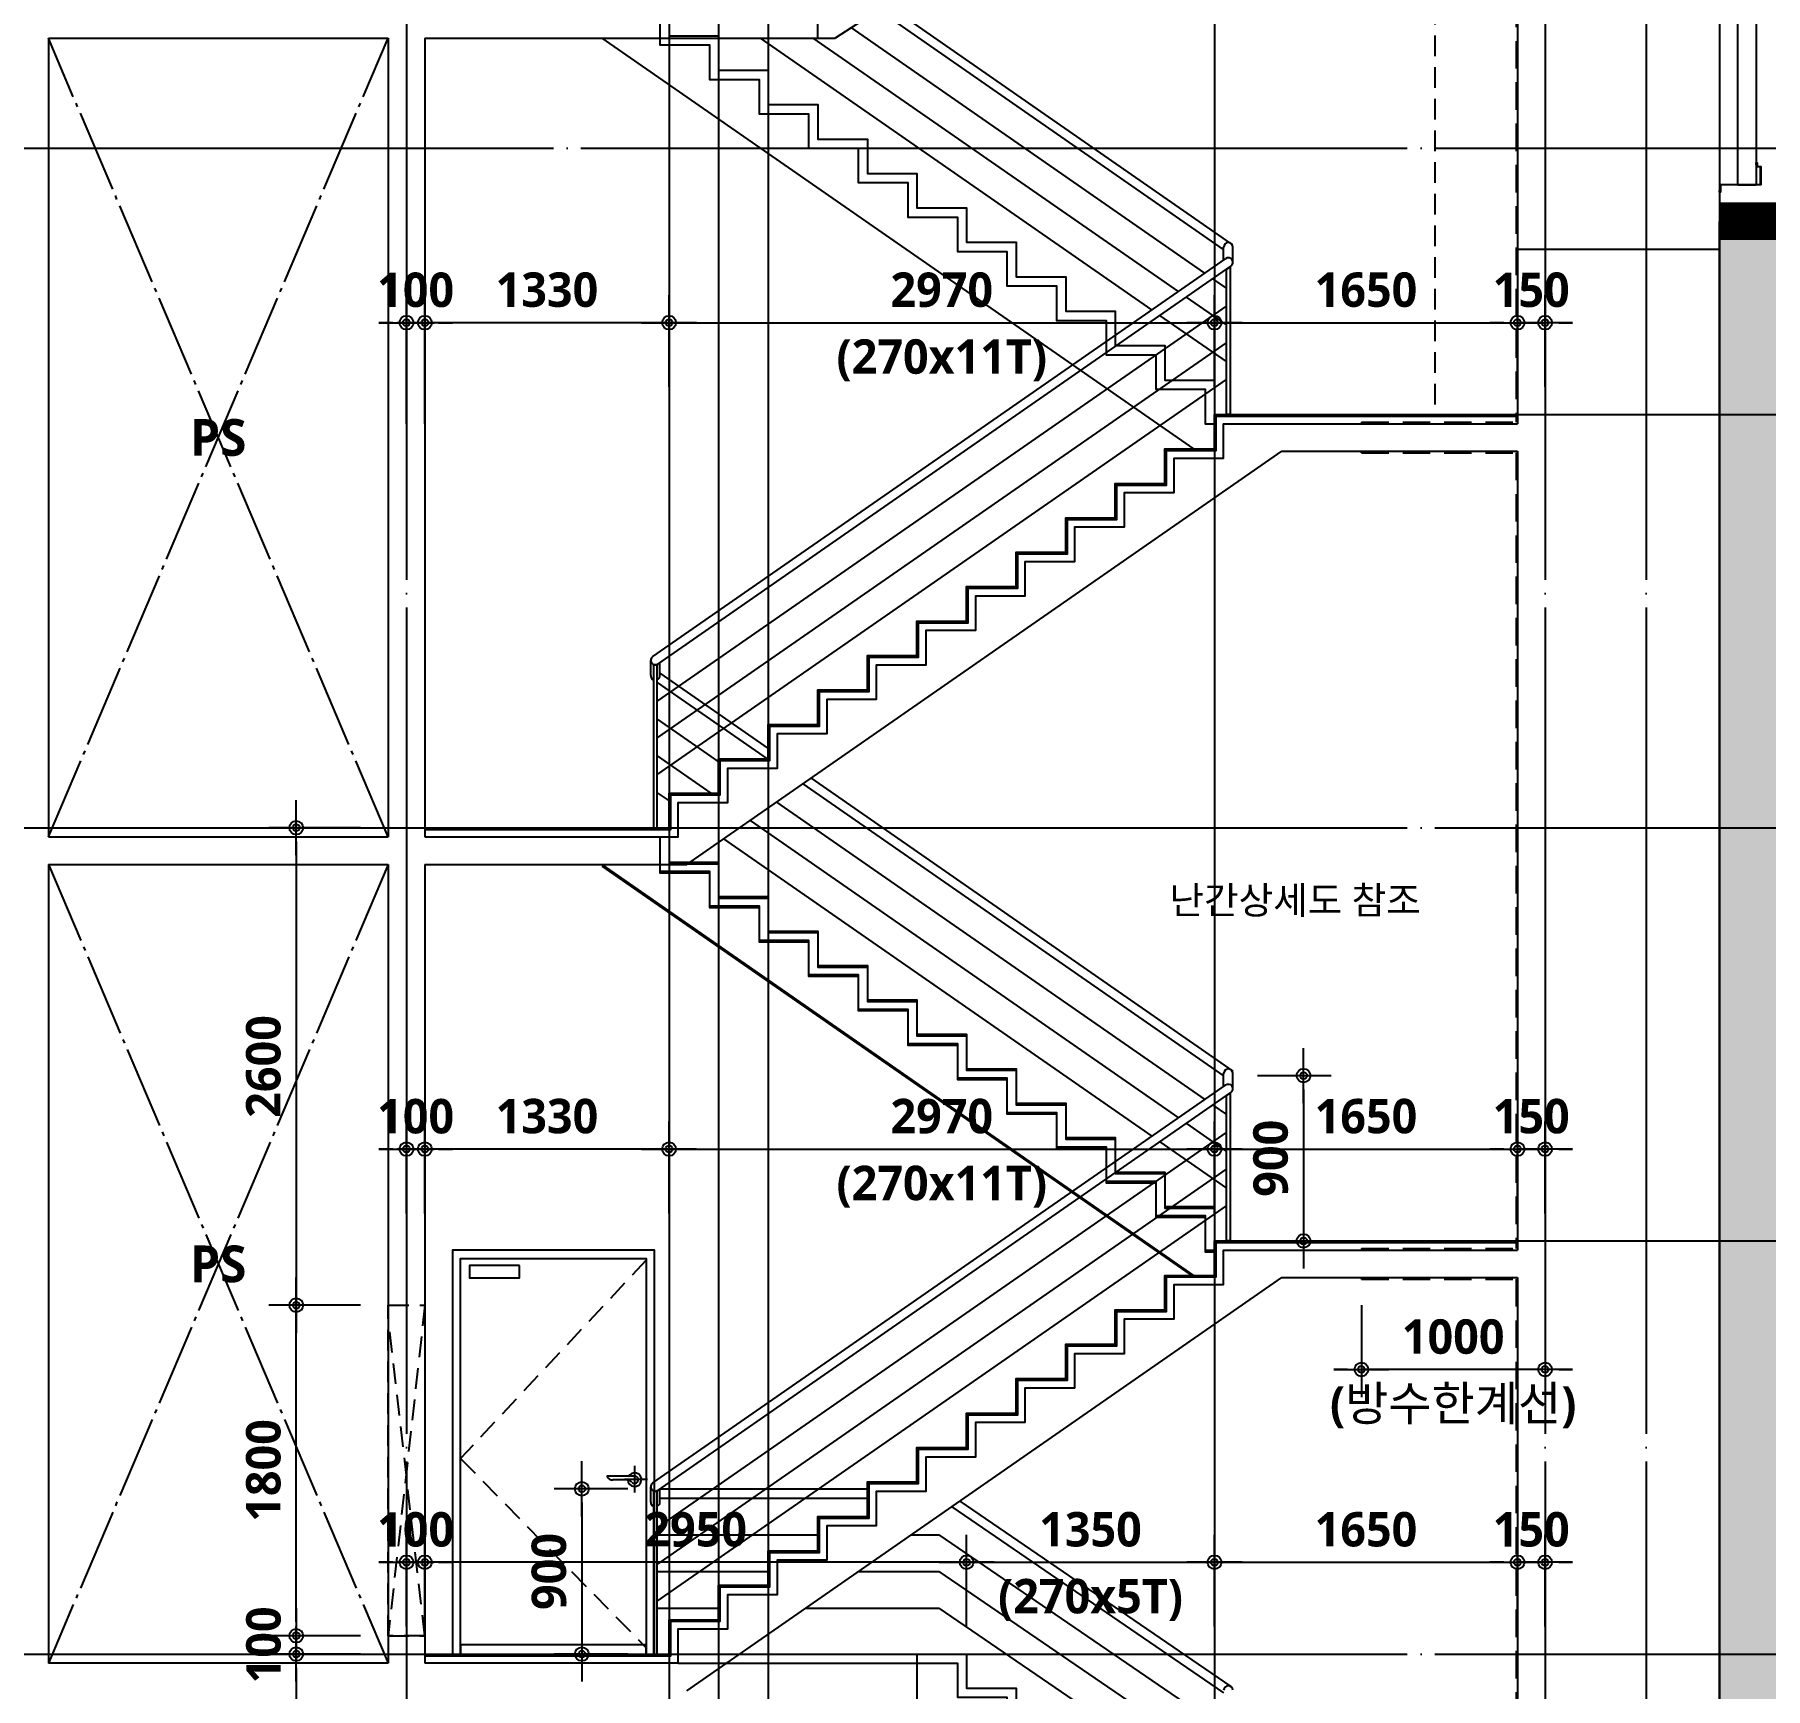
# Model space of a CAD drawing. Header units: millimetres. Extents: x 0 to 356400, y 0 to 68257.
# Drawn here: x 199200 to 208625, y 22513 to 31519 of the extents above; entities that cross this region are included whole.
import ezdxf
from ezdxf.enums import TextEntityAlignment as Align

# ---------------------------------------------------------------- set-up
doc = ezdxf.new("R2010")
doc.units = ezdxf.units.MM
doc.header["$LTSCALE"] = 75
for name, pattern in [('CEN', [62, 60, -1, 0, -1]), ('HID', [2.3, 1.5, -0.8]), ('STD_HIDDEN', [3, 2, -1]), ('STD_SHAFT', [7.3, 6, -0.5, 0.3, -0.5])]:
    doc.linetypes.add(name, pattern=pattern)
doc.layers.get('Defpoints').update_dxf_attribs({"color": 161})
for name, color, linetype in [('8', 8, 'Continuous'), ('A-ANNO-TEXT1', 7, 'Continuous'), ('A-CEN', 1, 'CEN'), ('A-DETL-WPRO-TYP2', 5, 'STD_HIDDEN'), ('A-FIN-TYP1', 6, 'Continuous'), ('A-FLOR-GW', 6, 'Continuous'), ('A-FLOR-OPEN-BELO', 6, 'STD_SHAFT'), ('A-PS-HID', 5, 'HID'), ('A-SECT-DOOR', 8, 'Continuous'), ('A-SECT-Hrail1', 8, 'Continuous'), ('A-SECT-Hrail2', 6, 'Continuous'), ('A-SECT-STAIRS', 4, 'Continuous'), ('A-ST-AXIS-CEN', 252, 'CEN'), ('A-ST-AXIS-DIM', 7, 'Continuous'), ('A-ST-CONC', 2, 'Continuous'), ('LEADER', 7, 'Continuous'), ('주단면도-1$0$A-CONC-LIN1', 2, 'Continuous')]:
    doc.layers.add(name, color=color, linetype=linetype)
doc.layers.add('G(그리드2)', color=235, linetype='Continuous', plot=False)
doc.styles.add('SH_대대리576', font='')
doc.styles.add('SH_진천_나눔', font='NanumGothicBold.ttf')
doc.styles.get('SH_대대리576').set_extended_font_data('NanumGothic', bold=True)
doc.dimstyles.new('SHP 75 (in)', dxfattribs={"dimscale": 75, "dimtxt": 2.5, "dimasz": 1, "dimexe": 2, "dimexo": 2, "dimgap": 1, "dimtad": 1, "dimdec": 0, "dimzin": 0, "dimdsep": 46, "dimtxsty": 'SH_대대리576', "dimblk": 'DIMDOT', "dimblk1": 'NONE', "dimblk2": 'DIMDOT', "dimcen": 0.09, "dimclrd": 256, "dimclre": 256, "dimclrt": 3, "dimadec": 0, "dimazin": 1, "dimtfac": 1, "dimtdec": 0, "dimtix": 1, "dimtmove": 2, "dimatfit": 0, "dimldrblk": 'DIMDOT', "dimfxl": 1, "dimtfillclr": 3, "dimtolj": 1, "dimtzin": 0, "dimlwd": -1, "dimlwe": -1, "dimarcsym": 0})

# ---------------------------------------------------------------- blocks, each defined once
blk = doc.blocks.new('DIMDOT')
at = {"color": 0}
blk.add_line((-2, 0), (2, 0), dxfattribs=at)
for radius in [0.5, 0.25]:
    blk.add_circle((0, 0), radius, dxfattribs=at)
blk = doc.blocks.new('*D3734')
at = {"layer": 'A-ST-AXIS-DIM'}
for p, q in [((200975, 24600), (200475, 24600)), ((200625, 22875), (200625, 24525)), ((200975, 22800), (200475, 22800))]:
    blk.add_line(p, q, dxfattribs=at)
at = {"layer": 'Defpoints', "color": 0}
for p in [(200625, 24600), (201125, 24600), (201125, 22800)]:
    blk.add_point(p, dxfattribs=at)
at = {"layer": 'A-ST-AXIS-DIM', "linetype": 'ByBlock', "xscale": 75, "yscale": 75, "zscale": 75}
for p, rotation in [((200625, 24600), 90), ((200625, 22800), 270)]:
    blk.add_blockref('DIMDOT', p, dxfattribs=dict(at, rotation=rotation))
at = {"layer": 'A-ST-AXIS-DIM', "color": 3, "insert": (200446.5, 23700), "char_height": 187.5, "attachment_point": 5, "rotation": 90, "style": 'SH_대대리576'}
blk.add_mtext('\\A1;1800', dxfattribs=at)
blk = doc.blocks.new('_None')
blk = doc.blocks.new('*D3735')
at = {"layer": 'A-ST-AXIS-DIM'}
for p, q in [((200625, 22875), (200625, 22950)), ((200975, 22800), (200475, 22800)), ((200625, 22800), (200625, 22700)), ((200975, 22700), (200475, 22700)), ((200625, 22625), (200625, 22550))]:
    blk.add_line(p, q, dxfattribs=at)
at = {"layer": 'Defpoints', "color": 0}
for p in [(201125, 22800), (200625, 22700), (201125, 22700)]:
    blk.add_point(p, dxfattribs=at)
at = {"layer": 'A-ST-AXIS-DIM', "linetype": 'ByBlock', "xscale": 75, "yscale": 75, "zscale": 75}
for p, rotation in [((200625, 22800), 270), ((200625, 22700), 90)]:
    blk.add_blockref('DIMDOT', p, dxfattribs=dict(at, rotation=rotation))
at = {"layer": 'A-ST-AXIS-DIM', "color": 3, "insert": (200447.2, 22750), "char_height": 187.5, "attachment_point": 5, "rotation": 90, "style": 'SH_대대리576'}
blk.add_mtext('\\A1;100', dxfattribs=at)
blk = doc.blocks.new('*D4196')
at = {"layer": 'A-ST-AXIS-DIM'}
for p, q in [((202430, 23600), (202030, 23600)), ((202180, 23525), (202180, 22775)), ((202430, 22700), (202030, 22700))]:
    blk.add_line(p, q, dxfattribs=at)
at = {"layer": 'Defpoints', "color": 0}
for p in [(202580, 23600), (202180, 22700), (202580, 22700)]:
    blk.add_point(p, dxfattribs=at)
at = {"layer": 'A-ST-AXIS-DIM', "linetype": 'ByBlock', "xscale": 75, "yscale": 75, "zscale": 75}
for p, rotation in [((202180, 23600), 90), ((202180, 22700), 270)]:
    blk.add_blockref('DIMDOT', p, dxfattribs=dict(at, rotation=rotation))
at = {"layer": 'A-ST-AXIS-DIM', "color": 3, "insert": (202001.5, 23150), "char_height": 187.5, "attachment_point": 5, "rotation": 90, "style": 'SH_대대리576'}
blk.add_mtext('\\A1;900', dxfattribs=at)
blk = doc.blocks.new('*D4377')
at = {"layer": 'A-ST-AXIS-DIM'}
for p, q in [((200975, 22700), (200475, 22700)), ((200625, 22625), (200625, 19875)), ((200975, 19800), (200475, 19800))]:
    blk.add_line(p, q, dxfattribs=at)
at = {"layer": 'Defpoints', "color": 0}
for p in [(201125, 22700), (200625, 19800), (201125, 19800)]:
    blk.add_point(p, dxfattribs=at)
at = {"layer": 'A-ST-AXIS-DIM', "linetype": 'ByBlock', "xscale": 75, "yscale": 75, "zscale": 75}
for p, rotation in [((200625, 22700), 90), ((200625, 19800), 270)]:
    blk.add_blockref('DIMDOT', p, dxfattribs=dict(at, rotation=rotation))
at = {"layer": 'A-ST-AXIS-DIM', "color": 3, "insert": (200446.5, 21250), "char_height": 187.5, "attachment_point": 5, "rotation": 90, "style": 'SH_대대리576'}
blk.add_mtext('\\A1;2900', dxfattribs=at)
blk = doc.blocks.new('*D5218')
at = {"layer": 'A-ST-AXIS-DIM'}
for p, q in [((206425, 24600), (206425, 24100)), ((207425, 24600), (207425, 24100)), ((206350, 24250), (206275, 24250)), ((207425, 24250), (206425, 24250)), ((207500, 24250), (207575, 24250))]:
    blk.add_line(p, q, dxfattribs=at)
at = {"layer": 'Defpoints', "color": 0}
for p in [(206425, 24750), (207425, 24750), (206425, 24250)]:
    blk.add_point(p, dxfattribs=at)
at = {"layer": 'A-ST-AXIS-DIM', "linetype": 'ByBlock', "xscale": 75, "yscale": 75, "zscale": 75}
blk.add_blockref('DIMDOT', (206425, 24250), dxfattribs=at)
at = {"layer": 'A-ST-AXIS-DIM', "linetype": 'ByBlock', "xscale": 75, "yscale": 75, "zscale": 75, "rotation": 180}
blk.add_blockref('DIMDOT', (207425, 24250), dxfattribs=at)
at = {"layer": 'A-ST-AXIS-DIM', "color": 3, "char_height": 187.5, "attachment_point": 5, "style": 'SH_대대리576'}
for s, insert in [('\\A1;1000', (206925, 24427.8)), ('\\A1;(방수한계선)', (206925, 24044.4))]:
    blk.add_mtext(s, dxfattribs=dict(at, insert=insert))
blk = doc.blocks.new('*D5220')
at = {"layer": 'A-ST-AXIS-DIM'}
for p, q in [((202655, 29600), (202655, 30100)), ((205625, 29600), (205625, 30100)), ((202730, 29950), (205550, 29950))]:
    blk.add_line(p, q, dxfattribs=at)
at = {"layer": 'Defpoints', "color": 0}
for p in [(205625, 29950), (202655, 29450), (205625, 29450)]:
    blk.add_point(p, dxfattribs=at)
at = {"layer": 'A-ST-AXIS-DIM', "linetype": 'ByBlock', "xscale": 75, "yscale": 75, "zscale": 75}
for p, rotation in [((202655, 29950), 179.9999999999999), ((205625, 29950), 359.9999999999999)]:
    blk.add_blockref('DIMDOT', p, dxfattribs=dict(at, rotation=rotation))
at = {"layer": 'A-ST-AXIS-DIM', "color": 3, "char_height": 187.5, "attachment_point": 5, "style": 'SH_대대리576'}
for s, insert in [('\\A1;2970', (204140, 30128.5)), ('\\A1;(270x11T)', (204140, 29744.8))]:
    blk.add_mtext(s, dxfattribs=dict(at, insert=insert))
blk = doc.blocks.new('*D5221')
at = {"layer": 'A-ST-AXIS-DIM'}
for p, q in [((205625, 29600), (205625, 30100)), ((207275, 29600), (207275, 30100)), ((205700, 29950), (207200, 29950))]:
    blk.add_line(p, q, dxfattribs=at)
at = {"layer": 'Defpoints', "color": 0}
for p in [(207275, 29950), (205625, 29450), (207275, 29450)]:
    blk.add_point(p, dxfattribs=at)
at = {"layer": 'A-ST-AXIS-DIM', "linetype": 'ByBlock', "xscale": 75, "yscale": 75, "zscale": 75, "rotation": 180}
blk.add_blockref('DIMDOT', (205625, 29950), dxfattribs=at)
at = {"layer": 'A-ST-AXIS-DIM', "linetype": 'ByBlock', "xscale": 75, "yscale": 75, "zscale": 75}
blk.add_blockref('DIMDOT', (207275, 29950), dxfattribs=at)
at = {"layer": 'A-ST-AXIS-DIM', "color": 3, "insert": (206450, 30128.5), "char_height": 187.5, "attachment_point": 5, "style": 'SH_대대리576'}
blk.add_mtext('\\A1;1650', dxfattribs=at)
blk = doc.blocks.new('*D5222')
at = {"layer": 'A-ST-AXIS-DIM'}
for p, q in [((201325, 29400), (201325, 30100)), ((202655, 29600), (202655, 30100)), ((202580, 29950), (201400, 29950))]:
    blk.add_line(p, q, dxfattribs=at)
at = {"layer": 'Defpoints', "color": 0}
for p in [(201325, 29950), (202655, 29450), (201325, 29250)]:
    blk.add_point(p, dxfattribs=at)
at = {"layer": 'A-ST-AXIS-DIM', "linetype": 'ByBlock', "xscale": 75, "yscale": 75, "zscale": 75, "rotation": 180}
blk.add_blockref('DIMDOT', (201325, 29950), dxfattribs=at)
at = {"layer": 'A-ST-AXIS-DIM', "linetype": 'ByBlock', "xscale": 75, "yscale": 75, "zscale": 75}
blk.add_blockref('DIMDOT', (202655, 29950), dxfattribs=at)
at = {"layer": 'A-ST-AXIS-DIM', "color": 3, "insert": (201990, 30128.5), "char_height": 187.5, "attachment_point": 5, "style": 'SH_대대리576'}
blk.add_mtext('\\A1;1330', dxfattribs=at)
blk = doc.blocks.new('*D5223')
at = {"layer": 'A-ST-AXIS-DIM'}
for p, q in [((201225, 29400), (201225, 30100)), ((201325, 29400), (201325, 30100)), ((201150, 29950), (201075, 29950)), ((201225, 29950), (201325, 29950)), ((201400, 29950), (201475, 29950))]:
    blk.add_line(p, q, dxfattribs=at)
at = {"layer": 'Defpoints', "color": 0}
for p in [(201325, 29950), (201225, 29250), (201325, 29250)]:
    blk.add_point(p, dxfattribs=at)
at = {"layer": 'A-ST-AXIS-DIM', "linetype": 'ByBlock', "xscale": 75, "yscale": 75, "zscale": 75}
blk.add_blockref('DIMDOT', (201225, 29950), dxfattribs=at)
at = {"layer": 'A-ST-AXIS-DIM', "linetype": 'ByBlock', "xscale": 75, "yscale": 75, "zscale": 75, "rotation": 180}
blk.add_blockref('DIMDOT', (201325, 29950), dxfattribs=at)
at = {"layer": 'A-ST-AXIS-DIM', "color": 3, "insert": (201275, 30127.8), "char_height": 187.5, "attachment_point": 5, "style": 'SH_대대리576'}
blk.add_mtext('\\A1;100', dxfattribs=at)
blk = doc.blocks.new('*D5224')
at = {"layer": 'A-ST-AXIS-DIM'}
for p, q in [((207275, 29600), (207275, 30100)), ((207425, 29600), (207425, 30100)), ((207200, 29950), (207125, 29950)), ((207425, 29950), (207275, 29950)), ((207500, 29950), (207575, 29950))]:
    blk.add_line(p, q, dxfattribs=at)
at = {"layer": 'Defpoints', "color": 0}
for p in [(207275, 29950), (207275, 29450), (207425, 29450)]:
    blk.add_point(p, dxfattribs=at)
at = {"layer": 'A-ST-AXIS-DIM', "linetype": 'ByBlock', "xscale": 75, "yscale": 75, "zscale": 75}
blk.add_blockref('DIMDOT', (207275, 29950), dxfattribs=at)
at = {"layer": 'A-ST-AXIS-DIM', "linetype": 'ByBlock', "xscale": 75, "yscale": 75, "zscale": 75, "rotation": 180}
blk.add_blockref('DIMDOT', (207425, 29950), dxfattribs=at)
at = {"layer": 'A-ST-AXIS-DIM', "color": 3, "insert": (207350, 30128.1), "char_height": 187.5, "attachment_point": 5, "style": 'SH_대대리576'}
blk.add_mtext('\\A1;150', dxfattribs=at)
blk = doc.blocks.new('*D5230')
at = {"layer": 'A-ST-AXIS-DIM'}
for p, q in [((202655, 25100), (202655, 25600)), ((205625, 25100), (205625, 25600)), ((202730, 25450), (205550, 25450))]:
    blk.add_line(p, q, dxfattribs=at)
at = {"layer": 'Defpoints', "color": 0}
for p in [(205625, 25450), (202655, 24950), (205625, 24950)]:
    blk.add_point(p, dxfattribs=at)
at = {"layer": 'A-ST-AXIS-DIM', "linetype": 'ByBlock', "xscale": 75, "yscale": 75, "zscale": 75}
for p, rotation in [((202655, 25450), 179.9999999999999), ((205625, 25450), 359.9999999999999)]:
    blk.add_blockref('DIMDOT', p, dxfattribs=dict(at, rotation=rotation))
at = {"layer": 'A-ST-AXIS-DIM', "color": 3, "char_height": 187.5, "attachment_point": 5, "style": 'SH_대대리576'}
for s, insert in [('\\A1;2970', (204140, 25628.5)), ('\\A1;(270x11T)', (204140, 25244.8))]:
    blk.add_mtext(s, dxfattribs=dict(at, insert=insert))
blk = doc.blocks.new('*D5231')
at = {"layer": 'A-ST-AXIS-DIM'}
for p, q in [((205625, 25100), (205625, 25600)), ((207275, 25100), (207275, 25600)), ((205700, 25450), (207200, 25450))]:
    blk.add_line(p, q, dxfattribs=at)
at = {"layer": 'Defpoints', "color": 0}
for p in [(207275, 25450), (205625, 24950), (207275, 24950)]:
    blk.add_point(p, dxfattribs=at)
at = {"layer": 'A-ST-AXIS-DIM', "linetype": 'ByBlock', "xscale": 75, "yscale": 75, "zscale": 75, "rotation": 180}
blk.add_blockref('DIMDOT', (205625, 25450), dxfattribs=at)
at = {"layer": 'A-ST-AXIS-DIM', "linetype": 'ByBlock', "xscale": 75, "yscale": 75, "zscale": 75}
blk.add_blockref('DIMDOT', (207275, 25450), dxfattribs=at)
at = {"layer": 'A-ST-AXIS-DIM', "color": 3, "insert": (206450, 25628.5), "char_height": 187.5, "attachment_point": 5, "style": 'SH_대대리576'}
blk.add_mtext('\\A1;1650', dxfattribs=at)
blk = doc.blocks.new('*D5232')
at = {"layer": 'A-ST-AXIS-DIM'}
for p, q in [((201325, 25100), (201325, 25600)), ((202655, 25100), (202655, 25600)), ((202580, 25450), (201400, 25450))]:
    blk.add_line(p, q, dxfattribs=at)
at = {"layer": 'Defpoints', "color": 0}
for p in [(201325, 25450), (201325, 24950), (202655, 24950)]:
    blk.add_point(p, dxfattribs=at)
at = {"layer": 'A-ST-AXIS-DIM', "linetype": 'ByBlock', "xscale": 75, "yscale": 75, "zscale": 75, "rotation": 180}
blk.add_blockref('DIMDOT', (201325, 25450), dxfattribs=at)
at = {"layer": 'A-ST-AXIS-DIM', "linetype": 'ByBlock', "xscale": 75, "yscale": 75, "zscale": 75}
blk.add_blockref('DIMDOT', (202655, 25450), dxfattribs=at)
at = {"layer": 'A-ST-AXIS-DIM', "color": 3, "insert": (201990, 25628.5), "char_height": 187.5, "attachment_point": 5, "style": 'SH_대대리576'}
blk.add_mtext('\\A1;1330', dxfattribs=at)
blk = doc.blocks.new('*D5233')
at = {"layer": 'A-ST-AXIS-DIM'}
for p, q in [((201225, 25100), (201225, 25600)), ((201325, 25100), (201325, 25600)), ((201150, 25450), (201075, 25450)), ((201225, 25450), (201325, 25450)), ((201400, 25450), (201475, 25450))]:
    blk.add_line(p, q, dxfattribs=at)
at = {"layer": 'Defpoints', "color": 0}
for p in [(201325, 25450), (201225, 24950), (201325, 24950)]:
    blk.add_point(p, dxfattribs=at)
at = {"layer": 'A-ST-AXIS-DIM', "linetype": 'ByBlock', "xscale": 75, "yscale": 75, "zscale": 75}
blk.add_blockref('DIMDOT', (201225, 25450), dxfattribs=at)
at = {"layer": 'A-ST-AXIS-DIM', "linetype": 'ByBlock', "xscale": 75, "yscale": 75, "zscale": 75, "rotation": 180}
blk.add_blockref('DIMDOT', (201325, 25450), dxfattribs=at)
at = {"layer": 'A-ST-AXIS-DIM', "color": 3, "insert": (201275, 25627.8), "char_height": 187.5, "attachment_point": 5, "style": 'SH_대대리576'}
blk.add_mtext('\\A1;100', dxfattribs=at)
blk = doc.blocks.new('*D5234')
at = {"layer": 'A-ST-AXIS-DIM'}
for p, q in [((207275, 25100), (207275, 25600)), ((207425, 25100), (207425, 25600)), ((207200, 25450), (207125, 25450)), ((207425, 25450), (207275, 25450)), ((207500, 25450), (207575, 25450))]:
    blk.add_line(p, q, dxfattribs=at)
at = {"layer": 'Defpoints', "color": 0}
for p in [(207275, 25450), (207275, 24950), (207425, 24950)]:
    blk.add_point(p, dxfattribs=at)
at = {"layer": 'A-ST-AXIS-DIM', "linetype": 'ByBlock', "xscale": 75, "yscale": 75, "zscale": 75}
blk.add_blockref('DIMDOT', (207275, 25450), dxfattribs=at)
at = {"layer": 'A-ST-AXIS-DIM', "linetype": 'ByBlock', "xscale": 75, "yscale": 75, "zscale": 75, "rotation": 180}
blk.add_blockref('DIMDOT', (207425, 25450), dxfattribs=at)
at = {"layer": 'A-ST-AXIS-DIM', "color": 3, "insert": (207350, 25628.1), "char_height": 187.5, "attachment_point": 5, "style": 'SH_대대리576'}
blk.add_mtext('\\A1;150', dxfattribs=at)
blk = doc.blocks.new('*D5235')
at = {"layer": 'A-ST-AXIS-DIM'}
for p, q in [((205860, 25850), (206260, 25850)), ((206110, 25775), (206110, 25025)), ((205860, 24950), (206260, 24950))]:
    blk.add_line(p, q, dxfattribs=at)
at = {"layer": 'Defpoints', "color": 0}
for p in [(205710, 25850), (205710, 24950), (206110, 24950)]:
    blk.add_point(p, dxfattribs=at)
at = {"layer": 'A-ST-AXIS-DIM', "linetype": 'ByBlock', "xscale": 75, "yscale": 75, "zscale": 75}
for p, rotation in [((206110, 25850), 90), ((206110, 24950), 270)]:
    blk.add_blockref('DIMDOT', p, dxfattribs=dict(at, rotation=rotation))
at = {"layer": 'A-ST-AXIS-DIM', "color": 3, "insert": (205931.5, 25400), "char_height": 187.5, "attachment_point": 5, "rotation": 90, "style": 'SH_대대리576'}
blk.add_mtext('\\A1;900', dxfattribs=at)
blk = doc.blocks.new('*D8943')
at = {"layer": 'A-ST-AXIS-DIM'}
for p, q in [((200975, 27200), (200475, 27200)), ((200625, 27125), (200625, 24675)), ((200975, 24600), (200475, 24600))]:
    blk.add_line(p, q, dxfattribs=at)
at = {"layer": 'Defpoints', "color": 0}
for p in [(201125, 27200), (200625, 24600), (201125, 24600)]:
    blk.add_point(p, dxfattribs=at)
at = {"layer": 'A-ST-AXIS-DIM', "linetype": 'ByBlock', "xscale": 75, "yscale": 75, "zscale": 75}
for p, rotation in [((200625, 27200), 90), ((200625, 24600), 270)]:
    blk.add_blockref('DIMDOT', p, dxfattribs=dict(at, rotation=rotation))
at = {"layer": 'A-ST-AXIS-DIM', "color": 3, "insert": (200446.5, 25900), "char_height": 187.5, "attachment_point": 5, "rotation": 90, "style": 'SH_대대리576'}
blk.add_mtext('\\A1;2600', dxfattribs=at)
blk = doc.blocks.new('*D9130')
at = {"layer": 'A-ST-AXIS-DIM'}
for p, q in [((204275, 22850), (204275, 23350)), ((205625, 22850), (205625, 23350)), ((204350, 23200), (205550, 23200))]:
    blk.add_line(p, q, dxfattribs=at)
at = {"layer": 'Defpoints', "color": 0}
for p in [(205625, 23200), (204275, 22700), (205625, 22700)]:
    blk.add_point(p, dxfattribs=at)
at = {"layer": 'A-ST-AXIS-DIM', "linetype": 'ByBlock', "xscale": 75, "yscale": 75, "zscale": 75, "rotation": 180}
blk.add_blockref('DIMDOT', (204275, 23200), dxfattribs=at)
at = {"layer": 'A-ST-AXIS-DIM', "linetype": 'ByBlock', "xscale": 75, "yscale": 75, "zscale": 75}
blk.add_blockref('DIMDOT', (205625, 23200), dxfattribs=at)
at = {"layer": 'A-ST-AXIS-DIM', "color": 3, "char_height": 187.5, "attachment_point": 5, "style": 'SH_대대리576'}
for s, insert in [('\\A1;1350', (204950, 23378.5)), ('\\A1;(270x5T)', (204950, 22994.8))]:
    blk.add_mtext(s, dxfattribs=dict(at, insert=insert))
blk = doc.blocks.new('*D9131')
at = {"layer": 'A-ST-AXIS-DIM'}
for p, q in [((205625, 22850), (205625, 23350)), ((207275, 22850), (207275, 23350)), ((205700, 23200), (207200, 23200))]:
    blk.add_line(p, q, dxfattribs=at)
at = {"layer": 'Defpoints', "color": 0}
for p in [(207275, 23200), (205625, 22700), (207275, 22700)]:
    blk.add_point(p, dxfattribs=at)
at = {"layer": 'A-ST-AXIS-DIM', "linetype": 'ByBlock', "xscale": 75, "yscale": 75, "zscale": 75, "rotation": 180}
blk.add_blockref('DIMDOT', (205625, 23200), dxfattribs=at)
at = {"layer": 'A-ST-AXIS-DIM', "linetype": 'ByBlock', "xscale": 75, "yscale": 75, "zscale": 75}
blk.add_blockref('DIMDOT', (207275, 23200), dxfattribs=at)
at = {"layer": 'A-ST-AXIS-DIM', "color": 3, "insert": (206450, 23378.5), "char_height": 187.5, "attachment_point": 5, "style": 'SH_대대리576'}
blk.add_mtext('\\A1;1650', dxfattribs=at)
blk = doc.blocks.new('*D9132')
at = {"layer": 'A-ST-AXIS-DIM'}
for p, q in [((201325, 22850), (201325, 23350)), ((204275, 22850), (204275, 23350)), ((204200, 23200), (201400, 23200))]:
    blk.add_line(p, q, dxfattribs=at)
at = {"layer": 'Defpoints', "color": 0}
for p in [(201325, 23200), (201325, 22700), (204275, 22700)]:
    blk.add_point(p, dxfattribs=at)
at = {"layer": 'A-ST-AXIS-DIM', "linetype": 'ByBlock', "xscale": 75, "yscale": 75, "zscale": 75, "rotation": 180}
blk.add_blockref('DIMDOT', (201325, 23200), dxfattribs=at)
at = {"layer": 'A-ST-AXIS-DIM', "linetype": 'ByBlock', "xscale": 75, "yscale": 75, "zscale": 75}
blk.add_blockref('DIMDOT', (204275, 23200), dxfattribs=at)
at = {"layer": 'A-ST-AXIS-DIM', "color": 3, "insert": (202800, 23378.5), "char_height": 187.5, "attachment_point": 5, "style": 'SH_대대리576'}
blk.add_mtext('\\A1;2950', dxfattribs=at)
blk = doc.blocks.new('*D9133')
at = {"layer": 'A-ST-AXIS-DIM'}
for p, q in [((201225, 22850), (201225, 23350)), ((201325, 22850), (201325, 23350)), ((201150, 23200), (201075, 23200)), ((201225, 23200), (201325, 23200)), ((201400, 23200), (201475, 23200))]:
    blk.add_line(p, q, dxfattribs=at)
at = {"layer": 'Defpoints', "color": 0}
for p in [(201325, 23200), (201225, 22700), (201325, 22700)]:
    blk.add_point(p, dxfattribs=at)
at = {"layer": 'A-ST-AXIS-DIM', "linetype": 'ByBlock', "xscale": 75, "yscale": 75, "zscale": 75}
blk.add_blockref('DIMDOT', (201225, 23200), dxfattribs=at)
at = {"layer": 'A-ST-AXIS-DIM', "linetype": 'ByBlock', "xscale": 75, "yscale": 75, "zscale": 75, "rotation": 180}
blk.add_blockref('DIMDOT', (201325, 23200), dxfattribs=at)
at = {"layer": 'A-ST-AXIS-DIM', "color": 3, "insert": (201275, 23377.8), "char_height": 187.5, "attachment_point": 5, "style": 'SH_대대리576'}
blk.add_mtext('\\A1;100', dxfattribs=at)
blk = doc.blocks.new('*D9134')
at = {"layer": 'A-ST-AXIS-DIM'}
for p, q in [((207275, 22850), (207275, 23350)), ((207425, 22850), (207425, 23350)), ((207200, 23200), (207125, 23200)), ((207425, 23200), (207275, 23200)), ((207500, 23200), (207575, 23200))]:
    blk.add_line(p, q, dxfattribs=at)
at = {"layer": 'Defpoints', "color": 0}
for p in [(207275, 23200), (207275, 22700), (207425, 22700)]:
    blk.add_point(p, dxfattribs=at)
at = {"layer": 'A-ST-AXIS-DIM', "linetype": 'ByBlock', "xscale": 75, "yscale": 75, "zscale": 75}
blk.add_blockref('DIMDOT', (207275, 23200), dxfattribs=at)
at = {"layer": 'A-ST-AXIS-DIM', "linetype": 'ByBlock', "xscale": 75, "yscale": 75, "zscale": 75, "rotation": 180}
blk.add_blockref('DIMDOT', (207425, 23200), dxfattribs=at)
at = {"layer": 'A-ST-AXIS-DIM', "color": 3, "insert": (207350, 23378.1), "char_height": 187.5, "attachment_point": 5, "style": 'SH_대대리576'}
blk.add_mtext('\\A1;150', dxfattribs=at)
blk = doc.blocks.new('G$C698D9822')
at = {"layer": 'A-CEN'}
for p, q in [((1062.4, 950), (937.6, 950)), ((992.3, 1024.4), (992.3, 879.7))]:
    blk.add_line(p, q, dxfattribs=at)
at = {"layer": 'A-PS-HID'}
blk.add_lwpolyline([(1055, 2145), (45, 1065), (1050, 40)], dxfattribs=at)
at = {"layer": 'A-SECT-DOOR'}
for p, q in [((992.4, 969.4), (845.1, 969.4)), ((957.4, 949.2), (873.4, 949.2))]:
    blk.add_line(p, q, dxfattribs=at)
for points in [[(45, 1065), (45, 2155), (1055, 2155), (1055, 2145), (1055, 950), (1055, 50), (1055, 0), (1100, 0), (1100, 2200), (0, 2200), (0, 0), (45, 0), (45, 50)], [(366, 2115.8), (92.8, 2115.8), (92.8, 2049.2), (366, 2049.2)], [(45, 50), (45, 0), (1055, 0), (1055, 50), (1040.2, 50)]]:
    blk.add_lwpolyline(points, close=True, dxfattribs=at)
for centre, radius, start, end in [((848.1, 965.7), 6.09, 166.72305, 200.41376), ((845.1, 966.4), 3, 90, 166.72305), ((871.8, 986.3), 37.2, 217.80104, 272.41992), ((992.3, 950), 37.3, 180.93849, 157.06649), ((940, 900.8), 51.4, 42.68771, 70.13262), ((992.4, 949.4), 20, 223.20776, 90)]:
    blk.add_arc(centre, radius, start, end, dxfattribs=at)

msp = doc.modelspace()

# ---------------------------------------------------------------- hatches: boundary and pattern name
at = {"layer": '8', "transparency": 33554687}
h = msp.add_hatch(color=256, dxfattribs=at)
h.dxf.hatch_style = 1
h.paths.add_polyline_path([(193475, 10890), (201117.8, 10890), (201437.8, 11210), (208435, 11210), (208435, 11470), (208375, 11470), (208375, 30500), (210175, 30500), (210175, 9800), (193475, 9800)])

# ---------------------------------------------------------------- linework, layer by layer
at = {"layer": '8'}
msp.add_lwpolyline([(193475, 10890), (201117.8, 10890), (201437.8, 11210), (208435, 11210), (208435, 11470), (208375, 11470), (208375, 30500), (210175, 30500), (210175, 9800), (193475, 9800)], close=True, dxfattribs=at)
at = {"layer": 'A-CEN'}
for p, q in [((201225, 56300), (201225, 9200)), ((207425, 56300), (207425, 9200)), ((192875, 30900), (210775, 30900)), ((205625, 29450), (210775, 29450)), ((192875, 27200), (210775, 27200)), ((205625, 24950), (210775, 24950)), ((192875, 22700), (210775, 22700))]:
    msp.add_line(p, q, dxfattribs=at)
at = {"layer": 'A-DETL-WPRO-TYP2'}
for p, q in [((207267, 33058.7), (207267, 29408)), ((206425, 29408), (207267, 29408)), ((206425, 29408), (206425, 29400)), ((206425, 29242), (206425, 29250)), ((206425, 29242), (207267, 29242)), ((207267, 29242), (207267, 24908)), ((206425, 24908), (207267, 24908)), ((206425, 24908), (206425, 24900)), ((206425, 24742), (206425, 24750)), ((206425, 24742), (207267, 24742)), ((207267, 24742), (207267, 21550.3))]:
    msp.add_line(p, q, dxfattribs=at)
at = {"layer": 'A-FIN-TYP1'}
msp.add_line((208375, 30600), (210175, 30600), dxfattribs=at)
for points in [[(201325, 27200), (202655, 27200), (202655, 27387.5), (202925, 27387.5), (202925, 27575), (203195, 27575), (203195, 27762.5), (203465, 27762.5), (203465, 27950), (203735, 27950), (203735, 28137.5), (204005, 28137.5), (204005, 28325), (204275, 28325), (204275, 28512.5), (204545, 28512.5), (204545, 28700), (204815, 28700), (204815, 28887.5), (205085, 28887.5), (205085, 29075), (205355, 29075), (205355, 29262.5), (205625, 29262.5), (205625, 29450), (207275, 29450)], [(201325, 27191), (202664, 27191), (202664, 27378.5), (202934, 27378.5), (202934, 27566), (203204, 27566), (203204, 27753.5), (203474, 27753.5), (203474, 27941), (203744, 27941), (203744, 28128.5), (204014, 28128.5), (204014, 28316), (204284, 28316), (204284, 28503.5), (204554, 28503.5), (204554, 28691), (204824, 28691), (204824, 28878.5), (205094, 28878.5), (205094, 29066), (205364, 29066), (205364, 29253.5), (205634, 29253.5), (205634, 29441), (207275, 29441)], [(201325, 22700), (202655, 22700), (202655, 22887.5), (202925, 22887.5), (202925, 23075), (203195, 23075), (203195, 23262.5), (203465, 23262.5), (203465, 23450), (203735, 23450), (203735, 23637.5), (204005, 23637.5), (204005, 23825), (204275, 23825), (204275, 24012.5), (204545, 24012.5), (204545, 24200), (204815, 24200), (204815, 24387.5), (205085, 24387.5), (205085, 24575), (205355, 24575), (205355, 24762.5), (205625, 24762.5), (205625, 24950), (207275, 24950)], [(201325, 22691.3), (202655, 22691.3), (202655, 22878.8), (202925, 22878.8), (202925, 23066.3), (203195, 23066.3), (203195, 23253.8), (203465, 23253.8), (203465, 23441.3), (203735, 23441.3), (203735, 23628.8), (204005, 23628.8), (204005, 23816.3), (204275, 23816.3), (204275, 24003.8), (204545, 24003.8), (204545, 24191.3), (204815, 24191.3), (204815, 24378.8), (205085, 24378.8), (205085, 24566.3), (205355, 24566.3), (205355, 24753.8), (205625, 24753.8), (205625, 24941.3), (207275, 24941.3)], [(201325, 22691), (202664, 22691), (202664, 22878.5), (202934, 22878.5), (202934, 23066), (203204, 23066), (203204, 23253.5), (203474, 23253.5), (203474, 23441), (203744, 23441), (203744, 23628.5), (204014, 23628.5), (204014, 23816), (204284, 23816), (204284, 24003.5), (204554, 24003.5), (204554, 24191), (204824, 24191), (204824, 24378.5), (205094, 24378.5), (205094, 24566), (205364, 24566), (205364, 24753.5), (205634, 24753.5), (205634, 24941), (207275, 24941)]]:
    msp.add_lwpolyline(points, dxfattribs=at)
at = {"layer": 'A-FLOR-GW'}
for p, q in [((208475, 30700), (208475, 53100)), ((208575, 53125), (208575, 30700)), ((208475, 30700), (208575, 30700))]:
    msp.add_line(p, q, dxfattribs=at)
msp.add_lwpolyline([(208378, 30702), (208598, 30702), (208598, 30797.9), (208578, 30797.9), (208578, 30817.9), (208577, 30817.9), (208577, 30809.9), (208575, 30809.9), (208575, 30819.9), (208580, 30819.9), (208580, 30799.9), (208600, 30799.9), (208600, 30700), (208380, 30700), (208380, 30660.2), (208375, 30660.2), (208375, 30670.2), (208377, 30670.2), (208377, 30662.2), (208378, 30662.2)], close=True, dxfattribs=at)
at = {"layer": 'A-FLOR-OPEN-BELO', "linetype": 'HID'}
msp.add_line((206825, 33066.7), (206825, 29450), dxfattribs=at)
at = {"layer": 'A-FLOR-OPEN-BELO'}
for p, q in [((199275, 27150), (201125, 31500)), ((201125, 27150), (199275, 31500)), ((201125, 27000), (199275, 22650)), ((199275, 27000), (201125, 22650))]:
    msp.add_line(p, q, dxfattribs=at)
at = {"layer": 'A-SECT-DOOR', "linetype": 'HID'}
msp.add_lwpolyline([(201125, 24600), (201325, 24600), (201325, 22800), (201125, 22800), (201125, 24600), (201325, 24600), (201125, 22800), (201325, 22800), (201125, 24535)], dxfattribs=at)
at = {"layer": 'A-SECT-Hrail1'}
for p, q in [((205714.3, 30381.8), (203841.7, 31682.2)), ((205675, 30348.2), (203796.2, 31652.8)), ((205284.2, 30019.6), (203152.3, 31500)), ((205428.2, 30119.6), (203440.3, 31500)), ((205572.2, 30219.6), (203646.9, 31556.6)), ((205690, 30137.7), (205616, 30189.1)), ((205690, 29937.7), (205472, 30089.1)), ((205690, 29737.7), (205328, 29989.1)), ((202555, 28027.9), (202555, 28111.2)), ((202605, 28027.9), (202605, 28098.2)), ((202570, 28004.4), (202565.7, 28007.4)), ((202605, 28041), (203195, 27631.3)), ((202590, 27990.5), (203188.3, 27575)), ((202590, 27790.5), (202925, 27557.9)), ((202590, 27590.5), (202882.3, 27387.5)), ((203384.2, 27439), (205675, 25848.2)), ((203428, 27469.5), (205725, 25874.3)), ((202590, 27390.5), (202655, 27345.4)), ((203240.2, 27339), (205572.2, 25719.6)), ((203096.2, 27239), (205428.2, 25619.6)), ((202952.2, 27139), (205284.2, 25519.6)), ((205616, 25689.1), (205690, 25637.7)), ((205472, 25589.1), (205690, 25437.7)), ((205328, 25489.1), (205690, 25237.7)), ((202555, 23527.9), (202555, 23611.2)), ((202555, 23527.9), (202555, 23611.2)), ((202605, 23527.9), (202605, 23598.2)), ((202605, 23527.9), (202605, 23598.2)), ((202607.7, 23600), (203735, 23600)), ((202607.7, 23600), (203735, 23600)), ((202570, 23504.4), (202565.7, 23507.4)), ((202570, 23504.4), (202565.7, 23507.4)), ((202605, 23550), (203735, 23550)), ((202605, 23550), (203735, 23550)), ((204194.8, 23502), (205675, 22489.9)), ((204238.7, 23532.5), (205714.1, 22523.7)), ((202590, 23350), (203465, 23350)), ((202590, 23350), (203465, 23350)), ((203976, 23350), (204124.5, 23350)), ((204124.5, 23350), (205565.9, 22364.5)), ((202590, 23150), (203195, 23150)), ((202590, 23150), (203195, 23150)), ((203688, 23150), (204124.5, 23150)), ((204124.5, 23150), (205421.1, 22263.4)), ((202590, 22950), (202925, 22950)), ((202590, 22950), (202925, 22950)), ((203400, 22950), (204124.5, 22950)), ((204124.5, 22950), (205276.4, 22162.4))]:
    msp.add_line(p, q, dxfattribs=at)
for points in [[(202590, 28006), (202590, 28007.4), (202590, 28088.3, -0.208712), (202570, 28088.3), (202570, 28007.4), (202570, 28006), (202570, 28005), (202570, 28004.4), (202570, 27200), (202590, 27200), (202590, 27390.5), (202590, 27450), (202590, 27590.5), (202590, 27650), (202590, 27790.5), (202590, 27850), (202590, 27990.5), (202590, 27991.8), (202590, 27993.8), (202590, 28005)], [(202590, 23506), (202590, 23507.4), (202590, 23588.3, -0.208712), (202570, 23588.3), (202570, 23507.4), (202570, 23506), (202570, 23505), (202570, 23504.4), (202570, 22700), (202590, 22700), (202590, 22890.5), (202590, 22950), (202590, 23090.5), (202590, 23150), (202590, 23290.5), (202590, 23350), (202590, 23490.5), (202590, 23491.8), (202590, 23493.8), (202590, 23505)], [(202590, 23506), (202590, 23507.4), (202590, 23588.3, -0.208712), (202570, 23588.3), (202570, 23507.4), (202570, 23506), (202570, 23505), (202570, 23504.4), (202570, 22700), (202590, 22700), (202590, 22890.5), (202590, 22950), (202590, 23090.5), (202590, 23150), (202590, 23290.5), (202590, 23350), (202590, 23490.5), (202590, 23491.8), (202590, 23493.8), (202590, 23505)]]:
    msp.add_lwpolyline(points, format="xyb", close=True, dxfattribs=at)
for centre, start, end in [((202580, 28027.9), 180, 246.42182), ((202580, 28027.9), 293.57818, 0), ((202580, 23527.9), 180, 246.42182), ((202580, 23527.9), 180, 246.42182), ((202580, 23527.9), 293.57818, 0), ((202580, 23527.9), 293.57818, 0)]:
    msp.add_arc(centre, 25, start, end, dxfattribs=at)
at = {"layer": 'A-SECT-Hrail2'}
for p, q in [((205675, 30291), (205675, 30361.2)), ((205725, 30280.3), (205725, 30361.2)), ((202565.7, 28131.8), (205685.7, 30298.4)), ((202594.3, 28090.7), (205714.3, 30257.4)), ((202594.3, 27890.7), (205690, 30040.5)), ((202594.3, 27690.7), (205690, 29840.5)), ((202594.3, 27490.7), (205690, 29640.5)), ((205675, 25791), (205675, 25861.2)), ((205725, 25780.3), (205725, 25861.2)), ((202565.7, 23631.8), (205685.7, 25798.4)), ((202594.3, 23590.7), (205714.3, 25757.4)), ((202590, 23387.7), (205690, 25540.5)), ((202590, 23187.7), (205690, 25340.5)), ((202590, 22987.7), (205690, 25140.5))]:
    msp.add_line(p, q, dxfattribs=at)
for points in [[(205675, 30294.9), (205675, 30359.9)], [(205675, 25794.9), (205675, 25859.9)]]:
    msp.add_lwpolyline(points, dxfattribs=at)
for points in [[(205690, 30240.5), (205710, 30254.4), (205710, 29450), (205690, 29450)], [(205690, 25740.5), (205710, 25754.4), (205710, 24950), (205690, 24950)]]:
    msp.add_lwpolyline(points, close=True, dxfattribs=at)
for centre, start, end in [((205700, 30361.2), 0, 180), ((205700, 30277.9), 304.77783, 124.77783), ((202580, 28111.2), 124.77783, 304.77783), ((205700, 25861.2), 0, 180), ((205700, 25777.9), 304.77783, 124.77783), ((202580, 23611.2), 124.77783, 304.77783), ((205700, 22503), 0, 180)]:
    msp.add_arc(centre, 25, start, end, dxfattribs=at)
at = {"layer": 'A-SECT-STAIRS'}
for p, q in [((202288, 31500), (205510, 29262.5)), ((202288, 27000), (205510, 24762.5)), ((202288, 26991.3), (205510, 24753.8))]:
    msp.add_line(p, q, dxfattribs=at)
for points in [[(202655, 31700), (202655, 31512.5), (202925, 31512.5), (202925, 31325), (203195, 31325), (203195, 31137.5), (203465, 31137.5), (203465, 30950), (203735, 30950), (203735, 30762.5), (204005, 30762.5), (204005, 30575), (204275, 30575), (204275, 30387.5), (204545, 30387.5), (204545, 30200), (204815, 30200), (204815, 30012.5), (205085, 30012.5), (205085, 29825), (205355, 29825), (205355, 29637.5), (205625, 29637.5), (205625, 29450)], [(202605, 31650), (202605, 31462.5), (202875, 31462.5), (202875, 31275), (203145, 31275), (203145, 31087.5), (203415, 31087.5), (203415, 30900), (203685, 30900), (203685, 30712.5), (203955, 30712.5), (203955, 30525), (204225, 30525), (204225, 30337.5), (204495, 30337.5), (204495, 30150), (204765, 30150), (204765, 29962.5), (205035, 29962.5), (205035, 29775), (205305, 29775), (205305, 29587.5), (205575, 29587.5), (205575, 29400), (205625, 29400)], [(202605, 27150), (202605, 26962.5), (202875, 26962.5), (202875, 26775), (203145, 26775), (203145, 26587.5), (203415, 26587.5), (203415, 26400), (203685, 26400), (203685, 26212.5), (203955, 26212.5), (203955, 26025), (204225, 26025), (204225, 25837.5), (204495, 25837.5), (204495, 25650), (204765, 25650), (204765, 25462.5), (205035, 25462.5), (205035, 25275), (205305, 25275), (205305, 25087.5), (205575, 25087.5), (205575, 24900), (205625, 24900)], [(202655, 27200), (202655, 27012.5), (202925, 27012.5), (202925, 26825), (203195, 26825), (203195, 26637.5), (203465, 26637.5), (203465, 26450), (203735, 26450), (203735, 26262.5), (204005, 26262.5), (204005, 26075), (204275, 26075), (204275, 25887.5), (204545, 25887.5), (204545, 25700), (204815, 25700), (204815, 25512.5), (205085, 25512.5), (205085, 25325), (205355, 25325), (205355, 25137.5), (205625, 25137.5), (205625, 24950)], [(202655, 27191.3), (202655, 27003.8), (202925, 27003.8), (202925, 26816.3), (203195, 26816.3), (203195, 26628.8), (203465, 26628.8), (203465, 26441.3), (203735, 26441.3), (203735, 26253.8), (204005, 26253.8), (204005, 26066.3), (204275, 26066.3), (204275, 25878.8), (204545, 25878.8), (204545, 25691.3), (204815, 25691.3), (204815, 25503.8), (205085, 25503.8), (205085, 25316.3), (205355, 25316.3), (205355, 25128.8), (205625, 25128.8), (205625, 24941.3)], [(202605, 27141.3), (202605, 26953.8), (202875, 26953.8), (202875, 26766.3), (203145, 26766.3), (203145, 26578.8), (203415, 26578.8), (203415, 26391.3), (203685, 26391.3), (203685, 26203.8), (203955, 26203.8), (203955, 26016.3), (204225, 26016.3), (204225, 25828.8), (204495, 25828.8), (204495, 25641.3), (204765, 25641.3), (204765, 25453.8), (205035, 25453.8), (205035, 25266.3), (205305, 25266.3), (205305, 25078.8), (205575, 25078.8), (205575, 24891.3), (205625, 24891.3)], [(202655, 22700), (204275, 22700), (204275, 22515.4), (204545, 22515.4), (204545, 22330.8), (204815, 22330.8), (204815, 22146.2), (205085, 22146.2), (205085, 21961.5), (205355, 21961.5), (205355, 21776.9), (205625, 21776.9), (205625, 21592.3)], [(202705, 22650), (204225, 22650), (204225, 22465.4), (204495, 22465.4), (204495, 22280.8), (204765, 22280.8), (204765, 22096.2), (205035, 22096.2), (205035, 21911.5), (205305, 21911.5), (205305, 21726.9), (205575, 21726.9), (205575, 21542.3), (205625, 21542.3)]]:
    msp.add_lwpolyline(points, dxfattribs=at)
at = {"layer": 'A-ST-AXIS-CEN'}
msp.add_line((207975, 56300), (207975, 9200), dxfattribs=at)
at = {"layer": 'A-ST-CONC'}
for p, q in [((207275, 51550), (207275, 29400)), ((205989.2, 33066.7), (203559.2, 31500)), ((208375, 31650), (208375, 11470)), ((199275, 31500), (199275, 27150)), ((199275, 31500), (201125, 31500)), ((199275, 31500), (201125, 31500)), ((201125, 31500), (201125, 27150)), ((201325, 31500), (201325, 27150)), ((201325, 31500), (203559.2, 31500)), ((207275, 30350), (208375, 30350)), ((202752, 27000), (205992, 29250)), ((205992, 29250), (207275, 29250)), ((207275, 29250), (207275, 24900)), ((199275, 27000), (199275, 22650)), ((199275, 27000), (201125, 27000)), ((201125, 27000), (201125, 22650)), ((201325, 27000), (202752, 27000)), ((201325, 27000), (201325, 22650)), ((202752, 22500), (205992, 24750)), ((205992, 24750), (207275, 24750)), ((207275, 24750), (207275, 21542.3)), ((201125, 22650), (199275, 22650)), ((202705, 22650), (201325, 22650))]:
    msp.add_line(p, q, dxfattribs=at)
for points in [[(201325, 27150), (202705, 27150), (202705, 27337.5), (202975, 27337.5), (202975, 27525), (203245, 27525), (203245, 27712.5), (203515, 27712.5), (203515, 27900), (203785, 27900), (203785, 28087.5), (204055, 28087.5), (204055, 28275), (204325, 28275), (204325, 28462.5), (204595, 28462.5), (204595, 28650), (204865, 28650), (204865, 28837.5), (205135, 28837.5), (205135, 29025), (205405, 29025), (205405, 29212.5), (205675, 29212.5), (205675, 29400), (207275, 29400)], [(199275, 27150), (201125, 27150)], [(202705, 22650), (202705, 22837.5), (202975, 22837.5), (202975, 23025), (203245, 23025), (203245, 23212.5), (203515, 23212.5), (203515, 23400), (203785, 23400), (203785, 23587.5), (204055, 23587.5), (204055, 23775), (204325, 23775), (204325, 23962.5), (204595, 23962.5), (204595, 24150), (204865, 24150), (204865, 24337.5), (205135, 24337.5), (205135, 24525), (205405, 24525), (205405, 24712.5), (205675, 24712.5), (205675, 24900), (207275, 24900)]]:
    msp.add_lwpolyline(points, dxfattribs=at)
at = {"layer": 'G(그리드2)'}
for p, q in [((202655, 56300), (202655, 7400)), ((202925, 56300), (202925, 7400)), ((203195, 56300), (203195, 7400)), ((205625, 56300), (205625, 7400)), ((203465, 31500), (203465, 38166.7)), ((204005, 22700), (204005, 7400))]:
    msp.add_line(p, q, dxfattribs=at)
at = {"layer": 'LEADER'}
msp.add_lwpolyline([(204858.6, 26476.2, 0, 40, 0), (204918.6, 26580.1, 0, 0, 0), (205043.5, 26796.4, 0, 0, 0), (205343.5, 26796.4, 0, 0, 0)], format="xyseb", dxfattribs=at)
at = {"layer": '주단면도-1$0$A-CONC-LIN1', "color": 2, "const_width": 200}
msp.add_lwpolyline([(210175, 30500), (208375, 30500)], dxfattribs=at)

# ---------------------------------------------------------------- block references
msp.add_blockref('G$C698D9822', (201475, 22700))

# ---------------------------------------------------------------- texts
at = {"layer": 'A-ANNO-TEXT1', "style": 'SH_진천_나눔'}
for p in [(200200, 29325), (200200, 24825)]:
    msp.add_text('PS', height=200, dxfattribs=at).set_placement(p, align=Align.MIDDLE_CENTER)
msp.add_text('난간상세도 참조', height=150, dxfattribs=at).set_placement((205379.9, 26730.3))

# ---------------------------------------------------------------- dimensions: what is measured, and where the dimension line sits
at = {"layer": 'A-ST-AXIS-DIM'}
for base, p1, p2, angle, picture, middle in [((201325, 29950), (201225, 29250), (201325, 29250), 180, '*D5223', (201275, 30127.8)), ((201325, 29950), (202655, 29450), (201325, 29250), 0, '*D5222', (201990, 30128.5)), ((207275, 29950), (205625, 29450), (207275, 29450), 180, '*D5221', (206450, 30128.5)), ((207275, 29950), (207425, 29450), (207275, 29450), 0, '*D5224', (207350, 30128.1)), ((200625, 24600), (201125, 27200), (201125, 24600), 90, '*D8943', (200446.5, 25900)), ((206110, 24950), (205710, 25850), (205710, 24950), 90, '*D5235', (205931.5, 25400)), ((201325, 25450), (201225, 24950), (201325, 24950), 180, '*D5233', (201275, 25627.8)), ((201325, 25450), (202655, 24950), (201325, 24950), 0, '*D5232', (201990, 25628.5)), ((207275, 25450), (205625, 24950), (207275, 24950), 180, '*D5231', (206450, 25628.5)), ((207275, 25450), (207425, 24950), (207275, 24950), 0, '*D5234', (207350, 25628.1)), ((200625, 24600), (201125, 22800), (201125, 24600), 270, '*D3734', (200446.5, 23700)), ((202180, 22700), (202580, 23600), (202580, 22700), 90, '*D4196', (202001.5, 23150)), ((201325, 23200), (201225, 22700), (201325, 22700), 180, '*D9133', (201275, 23377.8)), ((201325, 23200), (204275, 22700), (201325, 22700), 0, '*D9132', (202800, 23378.5)), ((207275, 23200), (205625, 22700), (207275, 22700), 180, '*D9131', (206450, 23378.5)), ((207275, 23200), (207425, 22700), (207275, 22700), 0, '*D9134', (207350, 23378.1)), ((200625, 22700), (201125, 22800), (201125, 22700), 90, '*D3735', (200447.2, 22750)), ((200625, 19800), (201125, 22700), (201125, 19800), 90, '*D4377', (200446.5, 21250))]:
    dim = msp.add_linear_dim(base=base, p1=p1, p2=p2, angle=angle, dimstyle='SHP 75 (in)', override={"dimtxsty": 'SH_대대리576', "dimldrblk": 'DIMDOT'}, dxfattribs=at)
    dim.commit()
    dim.dimension.update_dxf_attribs({"geometry": picture, "text_midpoint": middle})
for base, p1, p2, text, picture, middle in [((205625, 29950), (202655, 29450), (205625, 29450), '<>\\X(270x11T)', '*D5220', (204140, 29950)), ((205625, 25450), (202655, 24950), (205625, 24950), '<>\\X(270x11T)', '*D5230', (204140, 25450)), ((205625, 23200), (204275, 22700), (205625, 22700), '<>\\X(270x5T)', '*D9130', (204950, 23200))]:
    dim = msp.add_linear_dim(base=base, p1=p1, p2=p2, angle=180, text=text, dimstyle='SHP 75 (in)', override={"dimtxsty": 'SH_대대리576', "dimldrblk": 'DIMDOT'}, dxfattribs=at)
    dim.commit()
    dim.dimension.update_dxf_attribs({"geometry": picture, "text_midpoint": middle})
dim = msp.add_linear_dim(base=(206425, 24250), p1=(207425, 24750), p2=(206425, 24750), text='<>\\X(방수한계선)', dimstyle='SHP 75 (in)', override={"dimtxsty": 'SH_대대리576', "dimldrblk": 'DIMDOT'}, dxfattribs=at)
dim.commit()
dim.dimension.update_dxf_attribs({"geometry": '*D5218', "text_midpoint": (206925, 24250)})

doc.saveas('drawing.dxf')
